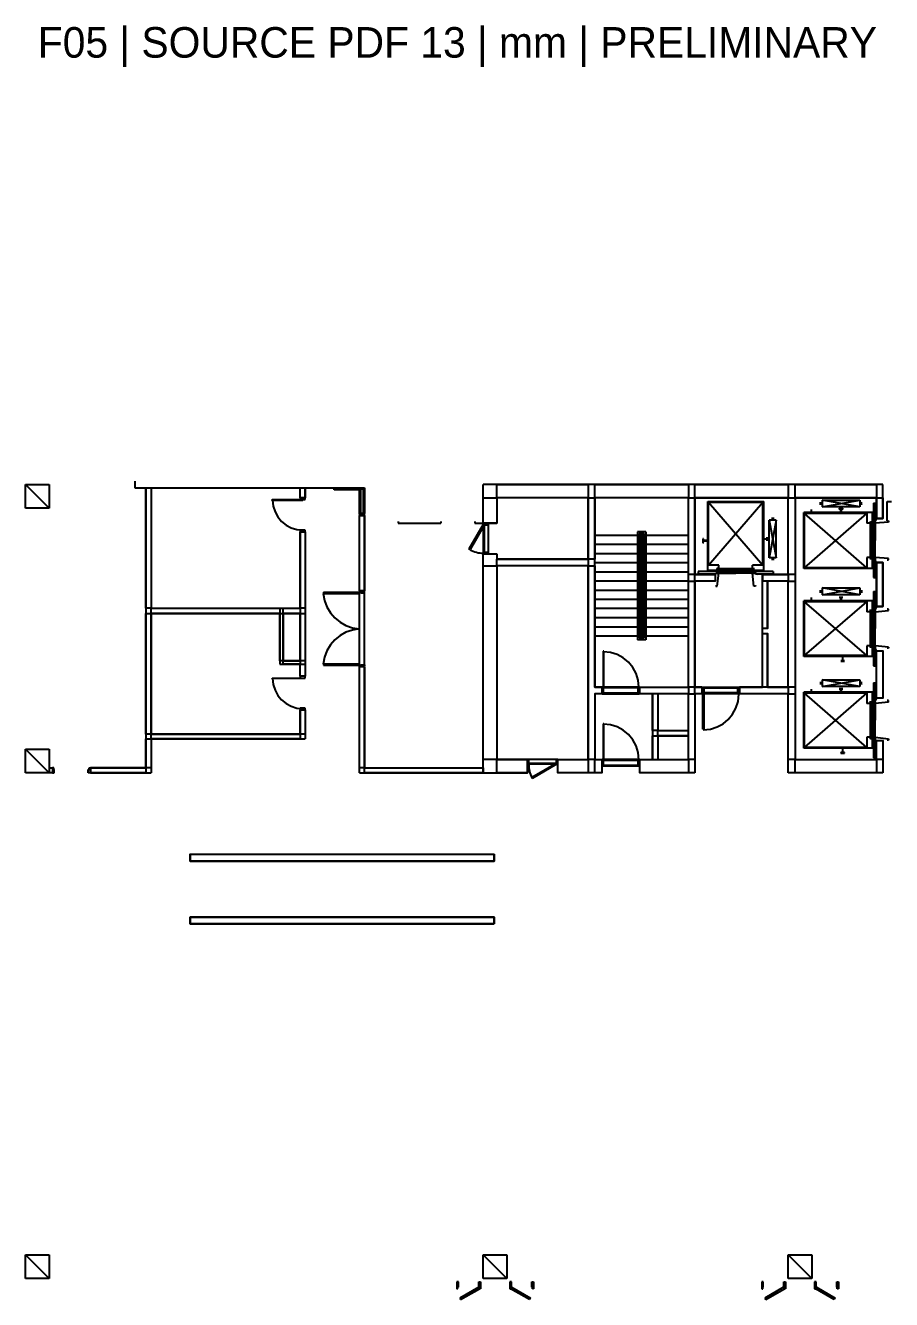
# Model space of a CAD drawing. Header units: millimetres. Extents: x -1062 to 473405, y -148599 to 38948.
# Drawn here: x 349636 to 375175, y -48599 to -11052 of the extents above; entities that cross this region are included whole.
import ezdxf

# ---------------------------------------------------------------- set-up
doc = ezdxf.new("R2010")
doc.units = ezdxf.units.MM
for name, color, linetype in [('COLUMN', 1, 'Continuous'), ('CORE_REF', 8, 'Continuous'), ('DOOR', 3, 'Continuous'), ('TITLE', 2, 'Continuous'), ('WALL', 7, 'Continuous'), ('WINDOW', 4, 'Continuous')]:
    doc.layers.add(name, color=color, linetype=linetype)

msp = doc.modelspace()

# ---------------------------------------------------------------- linework, layer by layer
at = {"layer": 'COLUMN'}
for p, q in [((350334.3, -25279), (349636.1, -24580.5)), ((349636.1, -24580.5), (350334.3, -24580.5)), ((349636.1, -25279), (349636.1, -24580.5)), ((350334.3, -24580.5), (350334.3, -25279)), ((350334.3, -25279), (349636.1, -25279)), ((350334.3, -33077.6), (349636.1, -32379.1)), ((349636.1, -32379.1), (350334.3, -32379.1)), ((349636.1, -33077.6), (349636.1, -32379.1)), ((350334.3, -32379.1), (350334.3, -33077.6)), ((350334.3, -33077.6), (349636.1, -33077.6)), ((350334.3, -47976.3), (349636.1, -47277.7)), ((349636.1, -47277.7), (350334.3, -47277.7)), ((349636.1, -47976.3), (349636.1, -47277.7)), ((350334.3, -47277.7), (350334.3, -47976.3)), ((363827.2, -47976.3), (363129, -47277.7)), ((363129, -47277.7), (363827.2, -47277.7)), ((363129, -47976.3), (363129, -47277.7)), ((363827.2, -47277.7), (363827.2, -47976.3)), ((372826.7, -47976.3), (372128.5, -47277.7)), ((372128.5, -47277.7), (372826.7, -47277.7)), ((372128.5, -47976.3), (372128.5, -47277.7)), ((372826.7, -47277.7), (372826.7, -47976.3)), ((350334.3, -47976.3), (349636.1, -47976.3)), ((363827.2, -47976.3), (363129, -47976.3)), ((372826.7, -47976.3), (372128.5, -47976.3))]:
    msp.add_line(p, q, dxfattribs=at)
at = {"layer": 'CORE_REF'}
for p, q in [((369754.9, -27108), (369754.9, -25075.8)), ((369754.9, -25075.8), (371405, -25075.8)), ((369780.3, -26955.6), (369780.3, -25101.2)), ((369780.3, -25101.2), (371379.6, -25101.2)), ((369780.3, -26955.6), (371379.6, -25101.2)), ((369780.3, -25101.2), (371379.6, -26955.6)), ((371379.6, -26955.6), (371379.6, -25101.2)), ((371405, -27108), (371405, -25075.8)), ((373080.5, -25177.4), (373080.5, -25101.2)), ((373080.5, -25101.2), (373080.5, -25126.6)), ((373080.5, -25126.6), (373093.2, -25126.6)), ((373093.2, -25139.3), (373080.5, -25139.3)), ((373080.5, -25139.3), (373080.5, -25177.4)), ((373105.9, -25126.6), (373093.2, -25126.6)), ((373105.9, -25139.3), (373093.2, -25139.3)), ((373105.9, -25126.6), (373131.3, -25126.6)), ((373131.3, -25139.3), (373105.9, -25139.3)), ((373131.3, -25037.7), (373131.3, -25240.9)), ((374235.6, -25240.9), (373131.3, -25037.7)), ((373131.3, -25037.7), (374235.6, -25037.7)), ((373131.3, -25240.9), (374235.6, -25037.7)), ((373131.3, -25126.6), (373131.3, -25139.3)), ((374235.6, -25037.7), (374235.6, -25240.9)), ((374261, -25126.6), (374235.6, -25126.6)), ((374235.6, -25126.6), (374235.6, -25139.3)), ((374235.6, -25139.3), (374261, -25139.3)), ((374273.7, -25126.6), (374261, -25126.6)), ((374261, -25139.3), (374273.7, -25139.3)), ((374286.4, -25101.2), (374273.7, -25126.6)), ((374273.7, -25139.3), (374286.4, -25177.4)), ((374286.4, -25177.4), (374286.4, -25101.2)), ((374641.8, -25126.6), (374641.8, -27323.9)), ((374641.8, -25126.6), (374730.6, -25126.6)), ((374705.3, -25634.7), (374705.3, -25126.6)), ((374616.4, -25406.1), (372585.5, -25406.1)), ((372585.5, -27057.2), (372585.5, -25406.1)), ((374451.4, -25431.5), (372610.9, -25431.5)), ((372610.9, -27031.8), (372610.9, -25431.5)), ((374451.4, -27031.8), (372610.9, -25431.5)), ((372610.9, -27031.8), (374451.4, -25431.5)), ((372801.3, -25317.1), (372801.3, -25393.3)), ((374235.6, -25240.9), (373131.3, -25240.9)), ((373626.3, -25304.4), (373626.3, -25291.7)), ((373626.3, -25291.7), (373740.6, -25291.7)), ((373677.1, -25304.4), (373626.3, -25304.4)), ((373677.1, -25342.5), (373677.1, -25304.4)), ((373677.1, -25406.1), (373677.1, -25342.5)), ((373689.8, -25406.1), (373677.1, -25406.1)), ((373740.6, -25304.4), (373689.8, -25304.4)), ((373689.8, -25304.4), (373689.8, -25342.5)), ((373689.8, -25342.5), (373689.8, -25406.1)), ((373740.6, -25291.7), (373740.6, -25304.4)), ((374451.4, -25431.5), (374451.4, -25723.6)), ((374616.4, -27057.2), (374616.4, -25406.1)), ((371773.1, -25634.7), (371570, -25634.7)), ((371570, -26739.7), (371570, -25634.7)), ((371773.1, -25634.7), (371570, -26739.7)), ((371570, -25634.7), (371773.1, -26739.7)), ((371633.5, -25583.9), (371709.6, -25583.9)), ((371671.6, -25583.9), (371633.5, -25583.9)), ((371671.6, -25583.9), (371671.6, -25609.3)), ((371684.3, -25583.9), (371671.6, -25583.9)), ((371671.6, -25609.3), (371671.6, -25634.7)), ((371709.6, -25583.9), (371684.3, -25583.9)), ((371773.1, -26739.7), (371773.1, -25634.7)), ((374552.9, -25723.6), (374451.4, -25723.6)), ((374552.9, -25723.6), (374552.9, -25672.8)), ((374552.9, -26231.6), (374552.9, -25685.5)), ((374591, -25685.5), (374552.9, -25685.5)), ((374591, -26231.6), (374591, -25685.5)), ((374654.5, -25685.5), (374654.5, -26231.6)), ((374654.5, -25685.5), (374692.6, -25685.5)), ((374730.6, -25583.9), (374692.6, -25660.1)), ((374692.6, -25723.6), (374692.6, -25660.1)), ((374692.6, -25660.1), (374705.3, -25660.1)), ((374692.6, -25685.5), (374692.6, -26231.6)), ((375086, -25685.5), (374692.6, -25723.6)), ((375048, -25647.4), (375086, -25647.4)), ((375086, -25647.4), (375086, -25685.5)), ((367685.9, -26079.2), (366429.3, -26079.2)), ((367927.1, -25977.6), (367685.9, -25977.6)), ((367685.9, -25977.6), (367685.9, -29152.9)), ((367876.3, -26028.4), (367736.7, -26028.4)), ((367736.7, -26028.4), (367736.7, -29102.1)), ((367876.3, -26079.2), (367736.7, -26079.2)), ((367774.7, -26079.2), (367774.7, -29051.3)), ((367825.5, -26079.2), (367825.5, -29051.3)), ((367876.3, -26079.2), (367863.6, -26079.2)), ((367876.3, -26028.4), (367876.3, -29102.1)), ((367927.1, -25977.6), (367927.1, -29152.9)), ((369183.7, -26079.2), (367927.1, -26079.2)), ((369628, -26180.8), (369615.3, -26180.8)), ((369615.3, -26180.8), (369615.3, -26295.1)), ((369628, -26231.6), (369628, -26180.8)), ((369640.7, -26231.6), (369628, -26231.6)), ((369628, -26282.4), (369628, -26244.3)), ((369628, -26244.3), (369640.7, -26244.3)), ((369691.4, -26231.6), (369640.7, -26231.6)), ((369640.7, -26244.3), (369691.4, -26244.3)), ((369729.5, -26231.6), (369691.4, -26231.6)), ((369691.4, -26244.3), (369729.5, -26244.3)), ((369729.5, -26244.3), (369729.5, -26231.6)), ((371392.3, -26193.5), (371392.3, -26180.8)), ((371392.3, -26180.8), (371430.4, -26180.8)), ((371430.4, -26193.5), (371392.3, -26193.5)), ((371430.4, -26180.8), (371455.8, -26180.8)), ((371455.8, -26193.5), (371430.4, -26193.5)), ((371455.8, -26180.8), (371468.5, -26180.8)), ((371468.5, -26193.5), (371455.8, -26193.5)), ((371468.5, -26180.8), (371493.9, -26180.8)), ((371493.9, -26193.5), (371468.5, -26193.5)), ((371493.9, -26180.8), (371506.6, -26180.8)), ((371506.6, -26193.5), (371493.9, -26193.5)), ((371506.6, -26180.8), (371506.6, -26130)), ((371506.6, -26130), (371506.6, -26244.3)), ((371506.6, -26244.3), (371506.6, -26193.5)), ((374552.9, -26765.1), (374552.9, -26231.6)), ((374591, -26231.6), (374552.9, -26231.6)), ((374591, -26765.1), (374591, -26231.6)), ((374654.5, -26765.1), (374654.5, -26231.6)), ((374692.6, -26231.6), (374654.5, -26231.6)), ((374692.6, -26765.1), (374692.6, -26231.6)), ((367685.9, -26345.9), (366429.3, -26345.9)), ((367685.9, -26625.4), (366429.3, -26625.4)), ((367774.7, -26345.9), (367736.7, -26345.9)), ((367774.7, -26625.4), (367736.7, -26625.4)), ((367876.3, -26345.9), (367825.5, -26345.9)), ((367876.3, -26625.4), (367825.5, -26625.4)), ((369183.7, -26345.9), (367927.1, -26345.9)), ((369183.7, -26625.4), (367927.1, -26625.4)), ((369615.3, -26295.1), (369628, -26295.1)), ((367685.9, -26892.1), (366429.3, -26892.1)), ((367774.7, -26892.1), (367736.7, -26892.1)), ((367876.3, -26892.1), (367825.5, -26892.1)), ((369183.7, -26892.1), (367927.1, -26892.1)), ((370084.9, -26955.6), (369780.3, -26955.6)), ((370084.9, -27057.2), (370084.9, -26955.6)), ((371379.6, -26955.6), (371075, -26955.6)), ((371075, -27057.2), (371075, -26955.6)), ((371773.1, -26739.7), (371570, -26739.7)), ((371671.6, -26777.8), (371633.5, -26777.8)), ((371709.6, -26790.5), (371633.5, -26790.5)), ((371671.6, -26765.1), (371671.6, -26739.7)), ((371671.6, -26777.8), (371671.6, -26765.1)), ((371684.3, -26777.8), (371671.6, -26777.8)), ((371709.6, -26777.8), (371684.3, -26777.8)), ((374451.4, -27031.8), (372610.9, -27031.8)), ((374451.4, -26727), (374451.4, -27031.8)), ((374552.9, -26727), (374451.4, -26727)), ((374552.9, -26727), (374552.9, -26790.5)), ((374591, -26765.1), (374552.9, -26765.1)), ((374654.5, -26765.1), (374692.6, -26765.1)), ((375086, -26765.1), (374692.6, -26727)), ((374692.6, -26727), (374692.6, -26803.2)), ((374692.6, -26803.2), (374705.3, -26803.2)), ((374730.6, -26879.4), (374692.6, -26803.2)), ((374705.3, -27323.9), (374705.3, -26815.9)), ((375048, -26803.2), (375086, -26803.2)), ((375086, -26803.2), (375086, -26765.1)), ((367685.9, -27158.8), (366429.3, -27158.8)), ((367774.7, -27158.8), (367736.7, -27158.8)), ((367876.3, -27158.8), (367825.5, -27158.8)), ((369183.7, -27158.8), (367927.1, -27158.8)), ((371684.3, -27146.1), (369475.6, -27146.1)), ((369475.6, -27146.1), (369475.6, -27235)), ((369475.6, -27209.6), (369996.1, -27209.6)), ((369754.9, -27108), (371405, -27108)), ((369932.6, -27235), (370008.8, -27196.9)), ((370084.9, -27196.9), (370008.8, -27196.9)), ((370008.8, -27196.9), (370008.8, -27209.6)), ((370084.9, -27057.2), (370021.4, -27057.2)), ((370034.1, -27057.2), (370580, -27057.2)), ((370034.1, -27095.3), (370034.1, -27057.2)), ((370034.1, -27095.3), (370580, -27095.3)), ((370034.1, -27146.1), (370580, -27146.1)), ((370034.1, -27146.1), (370034.1, -27196.9)), ((370034.1, -27196.9), (370580, -27196.9)), ((370034.1, -27578), (370084.9, -27196.9)), ((370580, -27057.2), (371113.1, -27057.2)), ((370580, -27095.3), (370580, -27057.2)), ((370580, -27095.3), (371113.1, -27095.3)), ((371113.1, -27146.1), (370580, -27146.1)), ((370580, -27196.9), (370580, -27146.1)), ((371113.1, -27196.9), (370580, -27196.9)), ((371075, -27057.2), (371138.5, -27057.2)), ((371113.1, -27578), (371075, -27196.9)), ((371075, -27196.9), (371151.1, -27196.9)), ((371113.1, -27095.3), (371113.1, -27057.2)), ((371113.1, -27146.1), (371113.1, -27196.9)), ((371151.1, -27196.9), (371151.1, -27209.6)), ((371227.3, -27235), (371151.1, -27196.9)), ((371163.8, -27209.6), (371684.3, -27209.6)), ((371684.3, -27146.1), (371684.3, -27235)), ((374616.4, -27057.2), (372585.5, -27057.2)), ((374641.8, -27323.9), (374730.6, -27323.9)), ((367685.9, -27425.6), (366429.3, -27425.6)), ((367685.9, -27705), (366429.3, -27705)), ((367774.7, -27425.6), (367736.7, -27425.6)), ((367774.7, -27705), (367736.7, -27705)), ((367876.3, -27425.6), (367825.5, -27425.6)), ((367876.3, -27705), (367825.5, -27705)), ((369183.7, -27425.6), (367927.1, -27425.6)), ((369183.7, -27705), (367927.1, -27705)), ((369996.1, -27552.6), (369996.1, -27578)), ((369996.1, -27578), (370034.1, -27578)), ((371163.8, -27578), (371113.1, -27578)), ((371163.8, -27552.6), (371163.8, -27578)), ((373080.5, -27768.5), (373080.5, -27692.3)), ((373080.5, -27692.3), (373080.5, -27730.4)), ((373080.5, -27730.4), (373093.2, -27730.4)), ((373093.2, -27743.1), (373080.5, -27743.1)), ((373080.5, -27743.1), (373080.5, -27768.5)), ((373105.9, -27730.4), (373093.2, -27730.4)), ((373105.9, -27743.1), (373093.2, -27743.1)), ((373105.9, -27730.4), (373131.3, -27730.4)), ((373131.3, -27743.1), (373105.9, -27743.1)), ((373131.3, -27628.8), (373131.3, -27832)), ((374235.6, -27832), (373131.3, -27628.8)), ((373131.3, -27628.8), (374235.6, -27628.8)), ((373131.3, -27832), (374235.6, -27628.8)), ((373131.3, -27730.4), (373131.3, -27743.1)), ((374235.6, -27628.8), (374235.6, -27832)), ((374235.6, -27730.4), (374235.6, -27743.1)), ((374235.6, -27730.4), (374261, -27730.4)), ((374235.6, -27743.1), (374261, -27743.1)), ((374261, -27730.4), (374273.7, -27730.4)), ((374261, -27743.1), (374273.7, -27743.1)), ((374286.4, -27692.3), (374273.7, -27730.4)), ((374273.7, -27743.1), (374286.4, -27768.5)), ((374286.4, -27692.3), (374286.4, -27768.5)), ((374641.8, -27730.4), (374641.8, -29927.7)), ((374641.8, -27730.4), (374730.6, -27730.4)), ((374705.3, -28238.4), (374705.3, -27730.4)), ((367685.9, -27971.7), (366429.3, -27971.7)), ((367774.7, -27971.7), (367736.7, -27971.7)), ((367876.3, -27971.7), (367825.5, -27971.7)), ((369183.7, -27971.7), (367927.1, -27971.7)), ((374616.4, -28009.8), (372585.5, -28009.8)), ((372585.5, -29648.3), (372585.5, -28009.8)), ((374451.4, -28035.2), (372610.9, -28035.2)), ((372610.9, -29622.9), (372610.9, -28035.2)), ((374451.4, -29622.9), (372610.9, -28035.2)), ((372610.9, -29622.9), (374451.4, -28035.2)), ((372801.3, -27908.2), (372801.3, -27984.4)), ((374235.6, -27832), (373131.3, -27832)), ((373626.3, -27895.5), (373740.6, -27895.5)), ((373677.1, -27908.2), (373626.3, -27908.2)), ((373677.1, -27946.3), (373677.1, -27908.2)), ((373677.1, -28009.8), (373677.1, -27946.3)), ((373689.8, -28009.8), (373677.1, -28009.8)), ((373740.6, -27908.2), (373689.8, -27908.2)), ((373689.8, -27908.2), (373689.8, -27946.3)), ((373689.8, -27946.3), (373689.8, -28009.8)), ((374451.4, -28035.2), (374451.4, -28327.3)), ((374616.4, -29648.3), (374616.4, -28009.8)), ((367685.9, -28238.4), (366429.3, -28238.4)), ((367685.9, -28505.2), (366429.3, -28505.2)), ((367774.7, -28238.4), (367736.7, -28238.4)), ((367774.7, -28505.2), (367736.7, -28505.2)), ((367876.3, -28238.4), (367825.5, -28238.4)), ((367876.3, -28505.2), (367825.5, -28505.2)), ((369183.7, -28238.4), (367927.1, -28238.4)), ((369183.7, -28505.2), (367927.1, -28505.2)), ((374552.9, -28327.3), (374451.4, -28327.3)), ((374552.9, -28327.3), (374552.9, -28263.8)), ((374552.9, -28822.7), (374552.9, -28289.2)), ((374591, -28289.2), (374552.9, -28289.2)), ((374591, -28822.7), (374591, -28289.2)), ((374654.5, -28289.2), (374654.5, -28822.7)), ((374654.5, -28289.2), (374692.6, -28289.2)), ((374730.6, -28174.9), (374692.6, -28263.8)), ((374692.6, -28327.3), (374692.6, -28263.8)), ((374692.6, -28263.8), (374705.3, -28263.8)), ((374692.6, -28327.3), (375086, -28289.2)), ((374692.6, -28289.2), (374692.6, -28822.7)), ((375086, -28251.1), (375048, -28251.1)), ((375086, -28289.2), (375086, -28251.1)), ((367685.9, -28784.6), (366429.3, -28784.6)), ((367774.7, -28784.6), (367736.7, -28784.6)), ((367876.3, -28784.6), (367825.5, -28784.6)), ((369183.7, -28784.6), (367927.1, -28784.6)), ((374552.9, -28822.7), (374591, -28822.7)), ((374552.9, -29368.9), (374552.9, -28835.4)), ((374552.9, -28835.4), (374591, -28835.4)), ((374591, -29368.9), (374591, -28835.4)), ((374654.5, -29368.9), (374654.5, -28822.7)), ((374692.6, -28822.7), (374654.5, -28822.7)), ((374692.6, -29368.9), (374692.6, -28822.7)), ((367685.9, -29051.3), (366429.3, -29051.3)), ((367927.1, -29152.9), (367685.9, -29152.9)), ((367774.7, -29051.3), (367736.7, -29051.3)), ((367876.3, -29102.1), (367736.7, -29102.1)), ((367876.3, -29051.3), (367774.7, -29051.3)), ((367876.3, -29051.3), (367863.6, -29051.3)), ((369183.7, -29051.3), (367927.1, -29051.3)), ((374616.4, -29648.3), (372585.5, -29648.3)), ((374451.4, -29622.9), (372610.9, -29622.9)), ((374451.4, -29330.8), (374451.4, -29622.9)), ((374552.9, -29330.8), (374451.4, -29330.8)), ((374552.9, -29330.8), (374552.9, -29394.3)), ((374591, -29368.9), (374552.9, -29368.9)), ((374654.5, -29368.9), (374692.6, -29368.9)), ((375086, -29368.9), (374692.6, -29330.8)), ((374692.6, -29330.8), (374692.6, -29394.3)), ((374692.6, -29394.3), (374705.3, -29394.3)), ((374730.6, -29483.2), (374692.6, -29394.3)), ((374705.3, -29927.7), (374705.3, -29419.7)), ((375086, -29407), (375048, -29407)), ((375086, -29368.9), (375086, -29407)), ((373727.9, -29775.3), (373677.1, -29775.3)), ((373677.1, -29788), (373791.3, -29788)), ((373740.6, -29673.7), (373727.9, -29673.7)), ((373727.9, -29673.7), (373727.9, -29737.2)), ((373727.9, -29737.2), (373727.9, -29775.3)), ((373740.6, -29737.2), (373740.6, -29673.7)), ((373740.6, -29775.3), (373740.6, -29737.2)), ((373791.3, -29775.3), (373740.6, -29775.3)), ((374641.8, -29927.7), (374730.6, -29927.7)), ((373080.5, -30397.7), (373080.5, -30423.1)), ((373080.5, -30397.7), (373080.5, -30473.9)), ((373131.3, -30334.2), (373131.3, -30537.4)), ((374235.6, -30537.4), (373131.3, -30334.2)), ((373131.3, -30334.2), (374235.6, -30334.2)), ((373131.3, -30537.4), (374235.6, -30334.2)), ((374235.6, -30334.2), (374235.6, -30537.4)), ((374286.4, -30397.7), (374273.7, -30423.1)), ((374286.4, -30473.9), (374286.4, -30397.7)), ((374616.4, -30702.5), (372585.5, -30702.5)), ((372585.5, -32353.7), (372585.5, -30702.5)), ((374451.4, -30727.9), (372610.9, -30727.9)), ((372610.9, -32328.3), (372610.9, -30727.9)), ((374451.4, -32328.3), (372610.9, -30727.9)), ((372610.9, -32328.3), (374451.4, -30727.9)), ((372801.3, -30613.6), (372801.3, -30689.8)), ((373080.5, -30423.1), (373093.2, -30435.8)), ((373093.2, -30435.8), (373080.5, -30435.8)), ((373080.5, -30435.8), (373080.5, -30473.9)), ((373093.2, -30435.8), (373105.9, -30435.8)), ((373105.9, -30435.8), (373131.3, -30435.8)), ((374235.6, -30537.4), (373131.3, -30537.4)), ((373677.1, -30600.9), (373626.3, -30600.9)), ((373626.3, -30600.9), (373740.6, -30600.9)), ((373677.1, -30613.6), (373677.1, -30600.9)), ((373677.1, -30639), (373677.1, -30613.6)), ((373677.1, -30651.7), (373677.1, -30639)), ((373677.1, -30702.5), (373677.1, -30651.7)), ((373677.1, -30715.2), (373677.1, -30702.5)), ((373689.8, -30715.2), (373677.1, -30715.2)), ((373740.6, -30600.9), (373689.8, -30600.9)), ((373689.8, -30600.9), (373689.8, -30613.6)), ((373689.8, -30613.6), (373689.8, -30639)), ((373689.8, -30639), (373689.8, -30651.7)), ((373689.8, -30651.7), (373689.8, -30702.5)), ((373689.8, -30702.5), (373689.8, -30715.2)), ((374261, -30435.8), (374235.6, -30435.8)), ((374273.7, -30435.8), (374261, -30435.8)), ((374273.7, -30423.1), (374273.7, -30435.8)), ((374273.7, -30435.8), (374286.4, -30473.9)), ((374451.4, -30727.9), (374451.4, -31032.7)), ((374616.4, -32353.7), (374616.4, -30702.5)), ((374641.8, -30423.1), (374641.8, -32633.1)), ((374641.8, -30423.1), (374730.6, -30423.1)), ((374705.3, -30943.8), (374705.3, -30423.1)), ((374552.9, -31032.7), (374451.4, -31032.7)), ((374552.9, -31032.7), (374552.9, -30969.2)), ((374552.9, -31528.1), (374552.9, -30994.6)), ((374591, -30994.6), (374552.9, -30994.6)), ((374591, -31528.1), (374591, -30994.6)), ((374654.5, -30994.6), (374654.5, -31528.1)), ((374654.5, -30994.6), (374692.6, -30994.6)), ((374730.6, -30880.3), (374692.6, -30956.5)), ((374692.6, -31032.7), (374692.6, -30956.5)), ((374692.6, -30956.5), (374705.3, -30956.5)), ((374692.6, -30994.6), (374692.6, -31528.1)), ((375086, -30994.6), (374692.6, -31032.7)), ((375086, -30943.8), (375048, -30943.8)), ((375086, -30994.6), (375086, -30943.8)), ((374552.9, -32074.2), (374552.9, -31528.1)), ((374591, -31528.1), (374552.9, -31528.1)), ((374591, -32074.2), (374591, -31528.1)), ((374654.5, -32074.2), (374654.5, -31528.1)), ((374692.6, -31528.1), (374654.5, -31528.1)), ((374692.6, -32074.2), (374692.6, -31528.1)), ((374451.4, -32023.4), (374451.4, -32328.3)), ((374552.9, -32023.4), (374451.4, -32023.4)), ((374552.9, -32023.4), (374552.9, -32086.9)), ((374591, -32074.2), (374552.9, -32074.2)), ((374654.5, -32074.2), (374692.6, -32074.2)), ((374692.6, -32023.4), (374692.6, -32099.6)), ((374692.6, -32023.4), (375086, -32074.2)), ((374692.6, -32099.6), (374705.3, -32099.6)), ((374730.6, -32175.8), (374692.6, -32099.6)), ((374705.3, -32633.1), (374705.3, -32125)), ((375086, -32112.3), (375048, -32112.3)), ((375086, -32074.2), (375086, -32112.3)), ((374616.4, -32353.7), (372585.5, -32353.7)), ((374451.4, -32328.3), (372610.9, -32328.3)), ((373727.9, -32480.7), (373677.1, -32480.7)), ((373677.1, -32480.7), (373677.1, -32493.4)), ((373677.1, -32493.4), (373791.3, -32493.4)), ((373740.6, -32379.1), (373727.9, -32379.1)), ((373727.9, -32379.1), (373727.9, -32442.6)), ((373727.9, -32442.6), (373727.9, -32468)), ((373727.9, -32468), (373727.9, -32480.7)), ((373740.6, -32442.6), (373740.6, -32379.1)), ((373740.6, -32468), (373740.6, -32442.6)), ((373740.6, -32480.7), (373740.6, -32468)), ((373791.3, -32480.7), (373740.6, -32480.7)), ((373791.3, -32493.4), (373791.3, -32480.7)), ((374641.8, -32633.1), (374730.6, -32633.1))]:
    msp.add_line(p, q, dxfattribs=at)
at = {"layer": 'DOOR'}
for p, q in [((358737.2, -24707.5), (359486.1, -24707.5)), ((358737.2, -24732.9), (358737.2, -24707.5)), ((359486.1, -24732.9), (358737.2, -24732.9)), ((359486.1, -24707.5), (359486.1, -24682.1)), ((359486.1, -24682.1), (359638.4, -24682.1)), ((359486.1, -24707.5), (359486.1, -24732.9)), ((359524.1, -24707.5), (359486.1, -24707.5)), ((359486.1, -25456.9), (359486.1, -24732.9)), ((359524.1, -24720.2), (359524.1, -24707.5)), ((359524.1, -25431.5), (359524.1, -24720.2)), ((359638.4, -24720.2), (359524.1, -24720.2)), ((359600.3, -25431.5), (359600.3, -24720.2)), ((359638.4, -24682.1), (359638.4, -24720.2)), ((359638.4, -24707.5), (359638.4, -25431.5)), ((356909.3, -25050.4), (356909.3, -25025)), ((356909.3, -25025), (357810.6, -25025)), ((357810.6, -25050.4), (356909.3, -25050.4)), ((356922.1, -25041.2), (356942, -25220.2)), ((357734.4, -24974.2), (357734.4, -25025)), ((357734.4, -25025), (357886.7, -25025)), ((357810.6, -25025), (357810.6, -25050.4)), ((357886.7, -25025), (357886.7, -24974.2)), ((356942, -25220.2), (356995.2, -25386.6)), ((356995.2, -25386.6), (357078.3, -25537.1)), ((359486.1, -25444.2), (359486.1, -25482.3)), ((359524.1, -25444.2), (359486.1, -25444.2)), ((359486.1, -25482.3), (359638.4, -25482.3)), ((359638.4, -25431.5), (359524.1, -25431.5)), ((359524.1, -25431.5), (359524.1, -25444.2)), ((359638.4, -25482.3), (359638.4, -25431.5)), ((357078.3, -25537.1), (357187.6, -25668)), ((357187.6, -25668), (357319.7, -25776)), ((357319.7, -25776), (357471, -25857.4)), ((357471, -25857.4), (357637.9, -25908.9)), ((363129, -25761.7), (362710.2, -26485.7)), ((363167.1, -25774.4), (362748.2, -26498.4)), ((363129, -25723.6), (363281.3, -25723.6)), ((363129, -25761.7), (363129, -25723.6)), ((363167.1, -25761.7), (363129, -25761.7)), ((363129, -25761.7), (363167.1, -25774.4)), ((363129, -25761.7), (363129, -26600)), ((363167.1, -25774.4), (363167.1, -25761.7)), ((363281.3, -25774.4), (363167.1, -25774.4)), ((363167.1, -25774.4), (363167.1, -26600)), ((363281.3, -25723.6), (363281.3, -25774.4)), ((363281.3, -25774.4), (363281.3, -26587.3)), ((357637.9, -25908.9), (357816.9, -25926.8)), ((357886.7, -25926.8), (357734.4, -25926.8)), ((357734.4, -25926.8), (357734.4, -25977.6)), ((357886.7, -25977.6), (357886.7, -25926.8)), ((362748.2, -26498.4), (362710.2, -26485.7)), ((362744.9, -26503.9), (362790, -26527.5)), ((362790, -26527.5), (362836.5, -26547.8)), ((362836.5, -26547.8), (362884.2, -26564.8)), ((362884.2, -26564.8), (362932.9, -26578.5)), ((362932.9, -26578.5), (362982.4, -26588.9)), ((362982.4, -26588.9), (363032.6, -26595.9)), ((363032.6, -26595.9), (363083.2, -26599.5)), ((363083.2, -26599.5), (363134.1, -26599.6)), ((363167.1, -26600), (363129, -26600)), ((363129, -26600), (363129, -26625.4)), ((363129, -26625.4), (363281.3, -26625.4)), ((363281.3, -26587.3), (363167.1, -26587.3)), ((363167.1, -26587.3), (363167.1, -26600)), ((363281.3, -26587.3), (363281.3, -26625.4)), ((358419.8, -27755.8), (359486.1, -27755.8)), ((358419.8, -27755.8), (358419.8, -27793.9)), ((359638.4, -27730.4), (359486.1, -27730.4)), ((359486.1, -27730.4), (359486.1, -27755.8)), ((359486.1, -29902.3), (359486.1, -27755.8)), ((359486.1, -27755.8), (359524.1, -27755.8)), ((359524.1, -27755.8), (359524.1, -27768.5)), ((359524.1, -27768.5), (359638.4, -27768.5)), ((359638.4, -27768.5), (359638.4, -27730.4)), ((359638.4, -29889.6), (359638.4, -27768.5)), ((358412.3, -27794.5), (358450.6, -27999.5)), ((358419.8, -27793.9), (359486.1, -27793.9)), ((358450.6, -27999.5), (358523.1, -28189.6)), ((358523.1, -28189.6), (358626.5, -28361.6)), ((358626.5, -28361.6), (358757.2, -28512.1)), ((358757.2, -28512.1), (358911.9, -28637.9)), ((358911.9, -28637.9), (359087.1, -28735.5)), ((359087.1, -28735.5), (359279.5, -28801.8)), ((359279.5, -28869.1), (359087.1, -28935.3)), ((359279.5, -28801.8), (359485.4, -28833.2)), ((359485.4, -28837.6), (359279.5, -28869.1)), ((358757.2, -29158.7), (358626.5, -29309.2)), ((358911.9, -29032.9), (358757.2, -29158.7)), ((359087.1, -28935.3), (358911.9, -29032.9)), ((358523.1, -29481.2), (358450.6, -29671.3)), ((358626.5, -29309.2), (358523.1, -29481.2)), ((366670.4, -29495.9), (366670.4, -30550.1)), ((366695.8, -29495.9), (366670.4, -29495.9)), ((366887.8, -29529.9), (366676.8, -29508.6)), ((366695.8, -30550.1), (366695.8, -29495.9)), ((367084.4, -29590.9), (366887.8, -29529.9)), ((367262.3, -29687.5), (367084.4, -29590.9)), ((358450.6, -29671.3), (358412.3, -29876.3)), ((358419.8, -29864.2), (359486.1, -29864.2)), ((358419.8, -29864.2), (358419.8, -29902.3)), ((358419.8, -29902.3), (359486.1, -29902.3)), ((359486.1, -29927.7), (359486.1, -29902.3)), ((359486.1, -29902.3), (359524.1, -29902.3)), ((359638.4, -29927.7), (359486.1, -29927.7)), ((359524.1, -29902.3), (359524.1, -29889.6)), ((359524.1, -29889.6), (359638.4, -29889.6)), ((359638.4, -29889.6), (359638.4, -29927.7)), ((367417.3, -29815.5), (367262.3, -29687.5)), ((367545.1, -29970.6), (367417.3, -29815.5)), ((367641.7, -30148.6), (367545.1, -29970.6)), ((356909.3, -30296.1), (356909.3, -30283.4)), ((356909.3, -30283.4), (357810.6, -30283.4)), ((357810.6, -30296.1), (356909.3, -30296.1)), ((356922.1, -30299.6), (356942, -30478.5)), ((357734.4, -30232.5), (357734.4, -30283.4)), ((357734.4, -30283.4), (357886.7, -30283.4)), ((357810.6, -30283.4), (357810.6, -30296.1)), ((357886.7, -30283.4), (357886.7, -30232.5)), ((367702.7, -30345.2), (367641.7, -30148.6)), ((367724, -30556.4), (367702.7, -30345.2)), ((356942, -30478.5), (356995.2, -30644.9)), ((356995.2, -30644.9), (357078.3, -30795.4)), ((366670.4, -30550.1), (366645.1, -30550.1)), ((366645.1, -30550.1), (366645.1, -30753.3)), ((366645.1, -30753.3), (366670.4, -30753.3)), ((366670.4, -30550.1), (366695.8, -30550.1)), ((366670.4, -30575.5), (366670.4, -30550.1)), ((366683.1, -30575.5), (366670.4, -30575.5)), ((366670.4, -30753.3), (366670.4, -30715.2)), ((366670.4, -30715.2), (366683.1, -30715.2)), ((366670.4, -30753.3), (367711.3, -30753.3)), ((366683.1, -30715.2), (366683.1, -30575.5)), ((367698.6, -30575.5), (366683.1, -30575.5)), ((366683.1, -30715.2), (367698.6, -30715.2)), ((367711.3, -30550.1), (366695.8, -30550.1)), ((367711.3, -30575.5), (367698.6, -30575.5)), ((367698.6, -30575.5), (367698.6, -30715.2)), ((367698.6, -30715.2), (367711.3, -30715.2)), ((367736.7, -30550.1), (367711.3, -30550.1)), ((367711.3, -30550.1), (367711.3, -30575.5)), ((367711.3, -30715.2), (367711.3, -30753.3)), ((367711.3, -30753.3), (367736.7, -30753.3)), ((367736.7, -30753.3), (367736.7, -30550.1)), ((369589.9, -30753.3), (369589.9, -30550.1)), ((369589.9, -30550.1), (369615.3, -30550.1)), ((369615.3, -30753.3), (369589.9, -30753.3)), ((369615.3, -30550.1), (369615.3, -30575.5)), ((369615.3, -30550.1), (370668.8, -30550.1)), ((369615.3, -30575.5), (369640.7, -30575.5)), ((369640.7, -30715.2), (369615.3, -30715.2)), ((369615.3, -30715.2), (369615.3, -30753.3)), ((369615.3, -31794.8), (369615.3, -30753.3)), ((369615.3, -30753.3), (369640.7, -30753.3)), ((369640.7, -30575.5), (369640.7, -30715.2)), ((369640.7, -30575.5), (370643.4, -30575.5)), ((370643.4, -30715.2), (369640.7, -30715.2)), ((369640.7, -30753.3), (369640.7, -31794.8)), ((370668.8, -30753.3), (369640.7, -30753.3)), ((370643.4, -30715.2), (370643.4, -30575.5)), ((370643.4, -30575.5), (370668.8, -30575.5)), ((370668.8, -30715.2), (370643.4, -30715.2)), ((370647.5, -30970.8), (370668.8, -30759.6)), ((370668.8, -30575.5), (370668.8, -30550.1)), ((370668.8, -30550.1), (370694.2, -30550.1)), ((370668.8, -30753.3), (370668.8, -30715.2)), ((370694.2, -30753.3), (370668.8, -30753.3)), ((357078.3, -30795.4), (357187.6, -30926.4)), ((357187.6, -30926.4), (357319.7, -31034.3)), ((357319.7, -31034.3), (357471, -31115.8)), ((357471, -31115.8), (357637.9, -31167.2)), ((370586.5, -31167.5), (370647.5, -30970.8)), ((357637.9, -31167.2), (357816.9, -31185.1)), ((357886.7, -31172.4), (357734.4, -31172.4)), ((357734.4, -31172.4), (357734.4, -31223.2)), ((357886.7, -31223.2), (357886.7, -31172.4)), ((370207.1, -31628.5), (370362.1, -31500.6)), ((370362.1, -31500.6), (370490, -31345.5)), ((370490, -31345.5), (370586.5, -31167.5)), ((366670.4, -31629.7), (366670.4, -32683.9)), ((366695.8, -31629.7), (366670.4, -31629.7)), ((366887.8, -31663.7), (366676.8, -31642.4)), ((366695.8, -32683.9), (366695.8, -31629.7)), ((367084.4, -31724.7), (366887.8, -31663.7)), ((367262.3, -31821.3), (367084.4, -31724.7)), ((367417.3, -31949.3), (367262.3, -31821.3)), ((369640.7, -31794.8), (369615.3, -31794.8)), ((369621.6, -31807.5), (369832.7, -31786.2)), ((369832.7, -31786.2), (370029.2, -31725.2)), ((370029.2, -31725.2), (370207.1, -31628.5)), ((367545.1, -32104.4), (367417.3, -31949.3)), ((367641.7, -32282.4), (367545.1, -32104.4)), ((367702.7, -32479.1), (367641.7, -32282.4)), ((367724, -32690.2), (367702.7, -32479.1)), ((350473.9, -32925.2), (350435.8, -32925.2)), ((350473.9, -32976), (350473.9, -32925.2)), ((350486.6, -32976), (350473.9, -32976)), ((350486.6, -33077.6), (350486.6, -32976)), ((351489.3, -33077.6), (351489.3, -32976)), ((351489.3, -32976), (351514.7, -32976)), ((351514.7, -32976), (351514.7, -32925.2)), ((351514.7, -32925.2), (351540.1, -32925.2)), ((351540.1, -32925.2), (351540.1, -33077.6)), ((364436.4, -32823.6), (364436.4, -32683.9)), ((364474.5, -32683.9), (364436.4, -32683.9)), ((364461.8, -32823.6), (364436.4, -32823.6)), ((364474.5, -32798.2), (364461.8, -32798.2)), ((364461.8, -32798.2), (364461.8, -32823.6)), ((365286.9, -32798.2), (364461.8, -32798.2)), ((365299.6, -32823.6), (364461.8, -32823.6)), ((365286.9, -32683.9), (364474.5, -32683.9)), ((364474.5, -32683.9), (364474.5, -32798.2)), ((364474.9, -32831.2), (364475, -32882.2)), ((364475, -32882.2), (364478.6, -32932.8)), ((364478.6, -32932.8), (364485.6, -32983)), ((364485.6, -32983), (364495.9, -33032.6)), ((364495.9, -33032.6), (364509.7, -33081.3)), ((365286.9, -32798.2), (364563.4, -33217.4)), ((365299.6, -32823.6), (364576.1, -33242.8)), ((365337.6, -32683.9), (365286.9, -32683.9)), ((365286.9, -32683.9), (365286.9, -32798.2)), ((365286.9, -32798.2), (365299.6, -32798.2)), ((365299.6, -32823.6), (365286.9, -32798.2)), ((365299.6, -32798.2), (365299.6, -32823.6)), ((365299.6, -32823.6), (365337.6, -32823.6)), ((365337.6, -32823.6), (365337.6, -32683.9)), ((366670.4, -32683.9), (366645.1, -32683.9)), ((366645.1, -32683.9), (366645.1, -32874.4)), ((366645.1, -32874.4), (366670.4, -32874.4)), ((366670.4, -32683.9), (366695.8, -32683.9)), ((366670.4, -32709.3), (366670.4, -32683.9)), ((366683.1, -32709.3), (366670.4, -32709.3)), ((366670.4, -32874.4), (366670.4, -32849)), ((366670.4, -32849), (366683.1, -32849)), ((366670.4, -32874.4), (367711.3, -32874.4)), ((366683.1, -32849), (366683.1, -32709.3)), ((367698.6, -32709.3), (366683.1, -32709.3)), ((366683.1, -32849), (367698.6, -32849)), ((367711.3, -32683.9), (366695.8, -32683.9)), ((367711.3, -32709.3), (367698.6, -32709.3)), ((367698.6, -32709.3), (367698.6, -32849)), ((367698.6, -32849), (367711.3, -32849)), ((367736.7, -32683.9), (367711.3, -32683.9)), ((367711.3, -32683.9), (367711.3, -32709.3)), ((367711.3, -32849), (367711.3, -32874.4)), ((367711.3, -32874.4), (367736.7, -32874.4)), ((367736.7, -32874.4), (367736.7, -32683.9)), ((350435.8, -33077.6), (350486.6, -33077.6)), ((351540.1, -33077.6), (351489.3, -33077.6)), ((364509.7, -33081.3), (364526.7, -33129)), ((364526.7, -33129), (364547, -33175.5)), ((364547, -33175.5), (364570.5, -33220.7)), ((364563.4, -33217.4), (364576.1, -33242.8))]:
    msp.add_line(p, q, dxfattribs=at)
at = {"layer": 'WALL'}
for p, q in [((352860.2, -24478.9), (352860.2, -24682.1)), ((352860.2, -24682.1), (359638.4, -24682.1)), ((353190.2, -24682.1), (353190.2, -32925.2)), ((353342.5, -24682.1), (353342.5, -28225.7)), ((357734.4, -24974.2), (357734.4, -24682.1)), ((357886.7, -24974.2), (357886.7, -24682.1)), ((359638.4, -27717.7), (359638.4, -24682.1)), ((374921, -24580.5), (363129, -24580.5)), ((363129, -25723.6), (363129, -24580.5)), ((374921, -25583.9), (374921, -24580.5)), ((357886.7, -24974.2), (357734.4, -24974.2)), ((363535.2, -24974.2), (363535.2, -25723.6)), ((366226.2, -24974.2), (363535.2, -24974.2)), ((366226.2, -24974.2), (366226.2, -26777.8)), ((366429.3, -30550.1), (366429.3, -24974.2)), ((369183.7, -24974.2), (366429.3, -24974.2)), ((369183.7, -30550.1), (369183.7, -24974.2)), ((369374.1, -24974.2), (372128.5, -24974.2)), ((369374.1, -27235), (369374.1, -24974.2)), ((372128.5, -27235), (372128.5, -24974.2)), ((372331.6, -24974.2), (372331.6, -32683.9)), ((372331.6, -24974.2), (374730.6, -24974.2)), ((374730.6, -24974.2), (374730.6, -25583.9)), ((375048, -25647.4), (375048, -25075.8)), ((375048, -25075.8), (375174.9, -25075.8)), ((359486.1, -27717.7), (359486.1, -25495)), ((360628.5, -25672.8), (360628.5, -25723.6)), ((360628.5, -25723.6), (361885.1, -25723.6)), ((361885.1, -25672.8), (361885.1, -25723.6)), ((362887.9, -25672.8), (362887.9, -25723.6)), ((362887.9, -25723.6), (363129, -25723.6)), ((363129, -25723.6), (363535.2, -25723.6)), ((374730.6, -25583.9), (374921, -25583.9)), ((357886.7, -25977.6), (357734.4, -25977.6)), ((357734.4, -25977.6), (357734.4, -28225.7)), ((357886.7, -25977.6), (357886.7, -30232.5)), ((363129, -33077.6), (363129, -26625.4)), ((363129, -26625.4), (363535.2, -26625.4)), ((363535.2, -26625.4), (363535.2, -26777.8)), ((366226.2, -26777.8), (363535.2, -26777.8)), ((363535.2, -26981), (363535.2, -32683.9)), ((366226.2, -26981), (363535.2, -26981)), ((366226.2, -26981), (366226.2, -32683.9)), ((374921, -26879.4), (374730.6, -26879.4)), ((374730.6, -26879.4), (374730.6, -28174.9)), ((374921, -28174.9), (374921, -26879.4)), ((369970.7, -27235), (369374.1, -27235)), ((369970.7, -27235), (369970.7, -27425.6)), ((372128.5, -27235), (371366.9, -27235)), ((371366.9, -27235), (371366.9, -27425.6)), ((359638.4, -27717.7), (359486.1, -27717.7)), ((369970.7, -27425.6), (369374.1, -27425.6)), ((369374.1, -30550.1), (369374.1, -27425.6)), ((372128.5, -27425.6), (371366.9, -27425.6)), ((371366.9, -30550.1), (371366.9, -27425.6)), ((371519.3, -28822.7), (371519.3, -27425.6)), ((372128.5, -30550.1), (372128.5, -27425.6)), ((353342.5, -28225.7), (357734.4, -28225.7)), ((353342.5, -28378.2), (357137.8, -28378.2)), ((353342.5, -31934.5), (353342.5, -28378.2)), ((357137.8, -28378.2), (357137.8, -29876.9)), ((357239.4, -29775.3), (357239.4, -28378.2)), ((357239.4, -28378.2), (357734.4, -28378.2)), ((357734.4, -28378.2), (357734.4, -29775.3)), ((374730.6, -28174.9), (374921, -28174.9)), ((371519.3, -30550.1), (371519.3, -28975.1)), ((374730.6, -29483.2), (374921, -29483.2)), ((374730.6, -30880.3), (374730.6, -29483.2)), ((374921, -29483.2), (374921, -30880.3)), ((357137.8, -29876.9), (357734.4, -29876.9)), ((357734.4, -29775.3), (357239.4, -29775.3)), ((357734.4, -30232.5), (357734.4, -29876.9)), ((359486.1, -33077.6), (359486.1, -29940.4)), ((359638.4, -29940.4), (359486.1, -29940.4)), ((359638.4, -32925.2), (359638.4, -29940.4)), ((357886.7, -30232.5), (357734.4, -30232.5)), ((366632.4, -30550.1), (366429.3, -30550.1)), ((366632.4, -30753.3), (366429.3, -30753.3)), ((366429.3, -30753.3), (366429.3, -32683.9)), ((366632.4, -30550.1), (366632.4, -30753.3)), ((367749.4, -30550.1), (369183.7, -30550.1)), ((367749.4, -30753.3), (367749.4, -30550.1)), ((369183.7, -30753.3), (367749.4, -30753.3)), ((368130.2, -30753.3), (368130.2, -32683.9)), ((368282.5, -30753.3), (368282.5, -31832.9)), ((369183.7, -32683.9), (369183.7, -30753.3)), ((369577.2, -30550.1), (369374.1, -30550.1)), ((369577.2, -30753.3), (369374.1, -30753.3)), ((369374.1, -30753.3), (369374.1, -33077.6)), ((369577.2, -30550.1), (369577.2, -30753.3)), ((370694.2, -30550.1), (370694.2, -30753.3)), ((372128.5, -30550.1), (370694.2, -30550.1)), ((372128.5, -30753.3), (370694.2, -30753.3)), ((372128.5, -33077.6), (372128.5, -30753.3)), ((374921, -30880.3), (374730.6, -30880.3)), ((357734.4, -31223.2), (357886.7, -31223.2)), ((357734.4, -31223.2), (357734.4, -31934.5)), ((357886.7, -31223.2), (357886.7, -32074.2)), ((368282.5, -31832.9), (369183.7, -31832.9)), ((357734.4, -31934.5), (353342.5, -31934.5)), ((353342.5, -32074.2), (353342.5, -33077.6)), ((353342.5, -32074.2), (357886.7, -32074.2)), ((368282.5, -31985.3), (369183.7, -31985.3)), ((368282.5, -31985.3), (368282.5, -32683.9)), ((374730.6, -32683.9), (374730.6, -32125)), ((374730.6, -32125), (374921, -32125)), ((374921, -32125), (374921, -33077.6)), ((350334.3, -32925.2), (350435.8, -32925.2)), ((350435.8, -32925.2), (350435.8, -33077.6)), ((353190.2, -32925.2), (351552.8, -32925.2)), ((351552.8, -32925.2), (351552.8, -33077.6)), ((359638.4, -32925.2), (363129, -32925.2)), ((364436.4, -32683.9), (363535.2, -32683.9)), ((364436.4, -33077.6), (364436.4, -32683.9)), ((365337.6, -33077.6), (365337.6, -32683.9)), ((365337.6, -32683.9), (366226.2, -32683.9)), ((366429.3, -32683.9), (366632.4, -32683.9)), ((366632.4, -32683.9), (366632.4, -33077.6)), ((367749.4, -32683.9), (369183.7, -32683.9)), ((367749.4, -33077.6), (367749.4, -32683.9)), ((372331.6, -32683.9), (374730.6, -32683.9)), ((350435.8, -33077.6), (350334.3, -33077.6)), ((351552.8, -33077.6), (353342.5, -33077.6)), ((359486.1, -33077.6), (363129, -33077.6)), ((363129, -33077.6), (364436.4, -33077.6)), ((366632.4, -33077.6), (365337.6, -33077.6)), ((369374.1, -33077.6), (367749.4, -33077.6)), ((374921, -33077.6), (372128.5, -33077.6)), ((354497.6, -35478.2), (354497.6, -35681.4)), ((354497.6, -35478.2), (363459.1, -35478.2)), ((363459.1, -35681.4), (363459.1, -35478.2)), ((354497.6, -35681.4), (363459.1, -35681.4)), ((354497.6, -37332.6), (354497.6, -37523.1)), ((363459.1, -37332.6), (354497.6, -37332.6)), ((354497.6, -37523.1), (363459.1, -37523.1)), ((363459.1, -37523.1), (363459.1, -37332.6))]:
    msp.add_line(p, q, dxfattribs=at)
for points in [[(353342.5, -24682.1), (353342.5, -28225.7), (353190.2, -28225.7), (353190.2, -24682.1), (353342.5, -24682.1)], [(357734.4, -24974.2), (357734.4, -24682.1), (357735, -24682.1), (357735, -24680), (357885, -24680), (357885, -24682.1), (357886.7, -24682.1), (357886.7, -24974.2), (357885, -24974.2), (357885, -24975), (357735, -24975), (357735, -24974.2), (357734.4, -24974.2)], [(366226.2, -24580.5), (366226.2, -24974.2), (363535.2, -24974.2), (363535.2, -24580.5), (366226.2, -24580.5)], [(369183.7, -24580.5), (369183.7, -24974.2), (366429.3, -24974.2), (366429.3, -24580.5), (369183.7, -24580.5)], [(372128.5, -24580.5), (372128.5, -24974.2), (369374.1, -24974.2), (369374.1, -24580.5), (372128.5, -24580.5)], [(374730.6, -24580.5), (374730.6, -24974.2), (372331.6, -24974.2), (372331.6, -24580.5), (374730.6, -24580.5)], [(363535.2, -24974.2), (363535.2, -25723.6), (363129, -25723.6), (363129, -24974.2), (363535.2, -24974.2)], [(366429.3, -24974.2), (366429.3, -26777.8), (366226.2, -26777.8), (366226.2, -24974.2), (366429.3, -24974.2)], [(369374.1, -24974.2), (369374.1, -27235), (369183.7, -27235), (369183.7, -24974.2), (369374.1, -24974.2)], [(372331.6, -24974.2), (372331.6, -27235), (372128.5, -27235), (372128.5, -24974.2), (372331.6, -24974.2)], [(374921, -24974.2), (374921, -25583.9), (374730.6, -25583.9), (374730.6, -24974.2), (374921, -24974.2)], [(359638.4, -25495), (359638.4, -27717.7), (359486.1, -27717.7), (359486.1, -25495), (359638.4, -25495)], [(357886.7, -25977.6), (357886.7, -28225.7), (357734.4, -28225.7), (357734.4, -25977.6), (357886.7, -25977.6)], [(363535.2, -26981), (363535.2, -32683.9), (363129, -32683.9), (363129, -26981), (363535.2, -26981)], [(366226.2, -26777.8), (366226.2, -26981), (363535.2, -26981), (363535.2, -26777.8), (366226.2, -26777.8)], [(366226.2, -26981), (366429.3, -26981), (366429.3, -30550.1), (366632.4, -30550.1), (366632.4, -30753.3), (366429.3, -30753.3), (366429.3, -32683.9), (366226.2, -32683.9), (366226.2, -30753.3), (366226.2, -30550.1), (366226.2, -26981)], [(374920, -28174.9), (374920, -28175), (374730, -28175), (374730, -26880), (374730.6, -26880), (374730.6, -26879.4), (374921, -26879.4), (374921, -28174.9), (374920, -28174.9)], [(369970.7, -27235), (369970.7, -27425.6), (369374.1, -27425.6), (369374.1, -27235), (369970.7, -27235)], [(371366.9, -27235), (372128.5, -27235), (372128.5, -27425.6), (371519.3, -27425.6), (371519.3, -28822.7), (371366.9, -28822.7), (371366.9, -27425.6), (371366.9, -27235)], [(369374.1, -27425.6), (369374.1, -30550.1), (369183.7, -30550.1), (369183.7, -27425.6), (369374.1, -27425.6)], [(372331.6, -27425.6), (372331.6, -30550.1), (372128.5, -30550.1), (372128.5, -27425.6), (372331.6, -27425.6)], [(353342.5, -28378.2), (353342.5, -31934.5), (353190.2, -31934.5), (353190.2, -28378.2), (353342.5, -28378.2)], [(357137.8, -28225.7), (357137.8, -28378.2), (353342.5, -28378.2), (353342.5, -28225.7), (357137.8, -28225.7)], [(357239.4, -28378.2), (357239.4, -29775.3), (357137.8, -29775.3), (357137.8, -28378.2), (357239.4, -28378.2)], [(357734.4, -28225.7), (357734.4, -28378.2), (357239.4, -28378.2), (357239.4, -28225.7), (357734.4, -28225.7)], [(357886.7, -28378.2), (357886.7, -29775.3), (357734.4, -29775.3), (357734.4, -28378.2), (357886.7, -28378.2)], [(372128.5, -30550.1), (372128.5, -30753.3), (370694.2, -30753.3), (370694.2, -30550.1), (371366.9, -30550.1), (371366.9, -28975.1), (371519.3, -28975.1), (371519.3, -30550.1), (372128.5, -30550.1)], [(374730, -30880), (374730, -29485), (374730.6, -29485), (374730.6, -29483.2), (374921, -29483.2), (374921, -30880.3), (374730.6, -30880.3), (374730.6, -30880), (374730, -30880)], [(357239.4, -29876.9), (357239.4, -29775.3), (357734.4, -29775.3), (357734.4, -29876.9), (357239.4, -29876.9)], [(357886.7, -29876.9), (357886.7, -30232.5), (357734.4, -30232.5), (357734.4, -29876.9), (357886.7, -29876.9)], [(359638.4, -29940.4), (359638.4, -32925.2), (359486.1, -32925.2), (359486.1, -29940.4), (359638.4, -29940.4)], [(369183.7, -30753.3), (368282.5, -30753.3), (368282.5, -31832.9), (368130.2, -31832.9), (368130.2, -30753.3), (367749.4, -30753.3), (367749.4, -30550.1), (369183.7, -30550.1), (369183.7, -30753.3)], [(369183.7, -31985.3), (368282.5, -31985.3), (368282.5, -31832.9), (369183.7, -31832.9), (369183.7, -30753.3), (369374.1, -30753.3), (369374.1, -32683.9), (369183.7, -32683.9), (369183.7, -31985.3)], [(369374.1, -30550.1), (369577.2, -30550.1), (369577.2, -30753.3), (369374.1, -30753.3), (369374.1, -30550.1)], [(372331.6, -30753.3), (372331.6, -32683.9), (372128.5, -32683.9), (372128.5, -30753.3), (372331.6, -30753.3)], [(357886.7, -31223.2), (357886.7, -31934.5), (357734.4, -31934.5), (357734.4, -31223.2), (357886.7, -31223.2)], [(353342.5, -32074.2), (353342.5, -32925.2), (353190.2, -32925.2), (353190.2, -32074.2), (353342.5, -32074.2)], [(357734.4, -31934.5), (357734.4, -32074.2), (353342.5, -32074.2), (353342.5, -31934.5), (357734.4, -31934.5)], [(368130.2, -32683.9), (368130.2, -31985.3), (368282.5, -31985.3), (368282.5, -32683.9), (369183.7, -32683.9), (369183.7, -33077.6), (367749.4, -33077.6), (367749.4, -32683.9), (368130.2, -32683.9)], [(374921, -32683.9), (374730.6, -32683.9), (374730.6, -32125), (374921, -32125), (374921, -32683.9)], [(353190.2, -32925.2), (353190.2, -33077.6), (351552.8, -33077.6), (351552.8, -32925.2), (353190.2, -32925.2)], [(363129, -32925.2), (363129, -33077.6), (359638.4, -33077.6), (359638.4, -32925.2), (363129, -32925.2)], [(364436.4, -32683.9), (364436.4, -33077.6), (363535.2, -33077.6), (363535.2, -32683.9), (364436.4, -32683.9)], [(366226.2, -32683.9), (366226.2, -33077.6), (365337.6, -33077.6), (365337.6, -32683.9), (366226.2, -32683.9)], [(366632.4, -32683.9), (366632.4, -33077.6), (366429.3, -33077.6), (366429.3, -32683.9), (366632.4, -32683.9)], [(372331.6, -32683.9), (374730.6, -32683.9), (374730.6, -33077.6), (372331.6, -33077.6), (372331.6, -32683.9)], [(363459.1, -35478.2), (363459.1, -35480), (363460, -35480), (363460, -35680), (363459.1, -35680), (363459.1, -35681.4), (354497.6, -35681.4), (354497.6, -35478.2), (363459.1, -35478.2)], [(363460, -37525), (354500, -37525), (354500, -37523.1), (354497.6, -37523.1), (354497.6, -37332.6), (363459.1, -37332.6), (363459.1, -37335), (363460, -37335), (363460, -37525)]]:
    msp.add_lwpolyline(points, close=True, dxfattribs=at)
at = {"layer": 'WINDOW'}
for p, q in [((362405.5, -48077.9), (362354.7, -48077.9)), ((362354.7, -48077.9), (362354.7, -48281.1)), ((362354.7, -48281.1), (362380.1, -48281.1)), ((362380.1, -48281.1), (362380.1, -48230.3)), ((362380.1, -48230.3), (362405.5, -48230.3)), ((362405.5, -48230.3), (362405.5, -48077.9)), ((363002.1, -48230.3), (362443.6, -48560.5)), ((362469, -48598.6), (363027.5, -48281.1)), ((363002.1, -48230.3), (363002.1, -48077.9)), ((363002.1, -48077.9), (363052.9, -48077.9)), ((363027.5, -48230.3), (363002.1, -48230.3)), ((363027.5, -48281.1), (363002.1, -48230.3)), ((363027.5, -48281.1), (363027.5, -48230.3)), ((363052.9, -48281.1), (363027.5, -48281.1)), ((363052.9, -48077.9), (363052.9, -48281.1)), ((363966.8, -48077.9), (363916, -48077.9)), ((363916, -48077.9), (363916, -48281.1)), ((363916, -48281.1), (363941.4, -48281.1)), ((363941.4, -48281.1), (363941.4, -48230.3)), ((363941.4, -48230.3), (363966.8, -48230.3)), ((363941.4, -48281.1), (363966.8, -48230.3)), ((364499.9, -48598.6), (363941.4, -48281.1)), ((363966.8, -48230.3), (363966.8, -48077.9)), ((363966.8, -48230.3), (364525.3, -48560.5)), ((364563.4, -48230.3), (364563.4, -48077.9)), ((364563.4, -48077.9), (364614.1, -48077.9)), ((364588.7, -48230.3), (364563.4, -48230.3)), ((364588.7, -48281.1), (364588.7, -48230.3)), ((364614.1, -48281.1), (364588.7, -48281.1)), ((364614.1, -48077.9), (364614.1, -48281.1)), ((371392.3, -48077.9), (371354.2, -48077.9)), ((371354.2, -48077.9), (371354.2, -48281.1)), ((371354.2, -48281.1), (371379.6, -48281.1)), ((371379.6, -48281.1), (371379.6, -48230.3)), ((371379.6, -48230.3), (371392.3, -48230.3)), ((371392.3, -48230.3), (371392.3, -48077.9)), ((371988.9, -48230.3), (371443.1, -48560.5)), ((371468.5, -48598.6), (372014.3, -48281.1)), ((372014.3, -48281.1), (371988.9, -48230.3)), ((372001.6, -48230.3), (372001.6, -48077.9)), ((372001.6, -48077.9), (372052.4, -48077.9)), ((372014.3, -48230.3), (372001.6, -48230.3)), ((372014.3, -48281.1), (372014.3, -48230.3)), ((372052.4, -48281.1), (372014.3, -48281.1)), ((372052.4, -48077.9), (372052.4, -48281.1)), ((372953.6, -48077.9), (372902.8, -48077.9)), ((372902.8, -48077.9), (372902.8, -48281.1)), ((372902.8, -48281.1), (372940.9, -48281.1)), ((372940.9, -48281.1), (372940.9, -48230.3)), ((372940.9, -48230.3), (372953.6, -48230.3)), ((372940.9, -48281.1), (372966.3, -48230.3)), ((373486.7, -48598.6), (372940.9, -48281.1)), ((372953.6, -48230.3), (372953.6, -48077.9)), ((372966.3, -48230.3), (373512.1, -48560.5)), ((373562.9, -48230.3), (373562.9, -48077.9)), ((373562.9, -48077.9), (373613.6, -48077.9)), ((373575.6, -48230.3), (373562.9, -48230.3)), ((373575.6, -48281.1), (373575.6, -48230.3)), ((373613.6, -48281.1), (373575.6, -48281.1)), ((373613.6, -48077.9), (373613.6, -48281.1)), ((362443.6, -48560.5), (362469, -48598.6)), ((364525.3, -48560.5), (364499.9, -48598.6)), ((371443.1, -48560.5), (371468.5, -48598.6)), ((373512.1, -48560.5), (373486.7, -48598.6))]:
    msp.add_line(p, q, dxfattribs=at)

# ---------------------------------------------------------------- texts
at = {"layer": 'TITLE'}
msp.add_text('F05 | SOURCE PDF 13 | mm | PRELIMINARY', height=900, dxfattribs=at).set_placement((350000, -12000))

doc.saveas('drawing.dxf')
